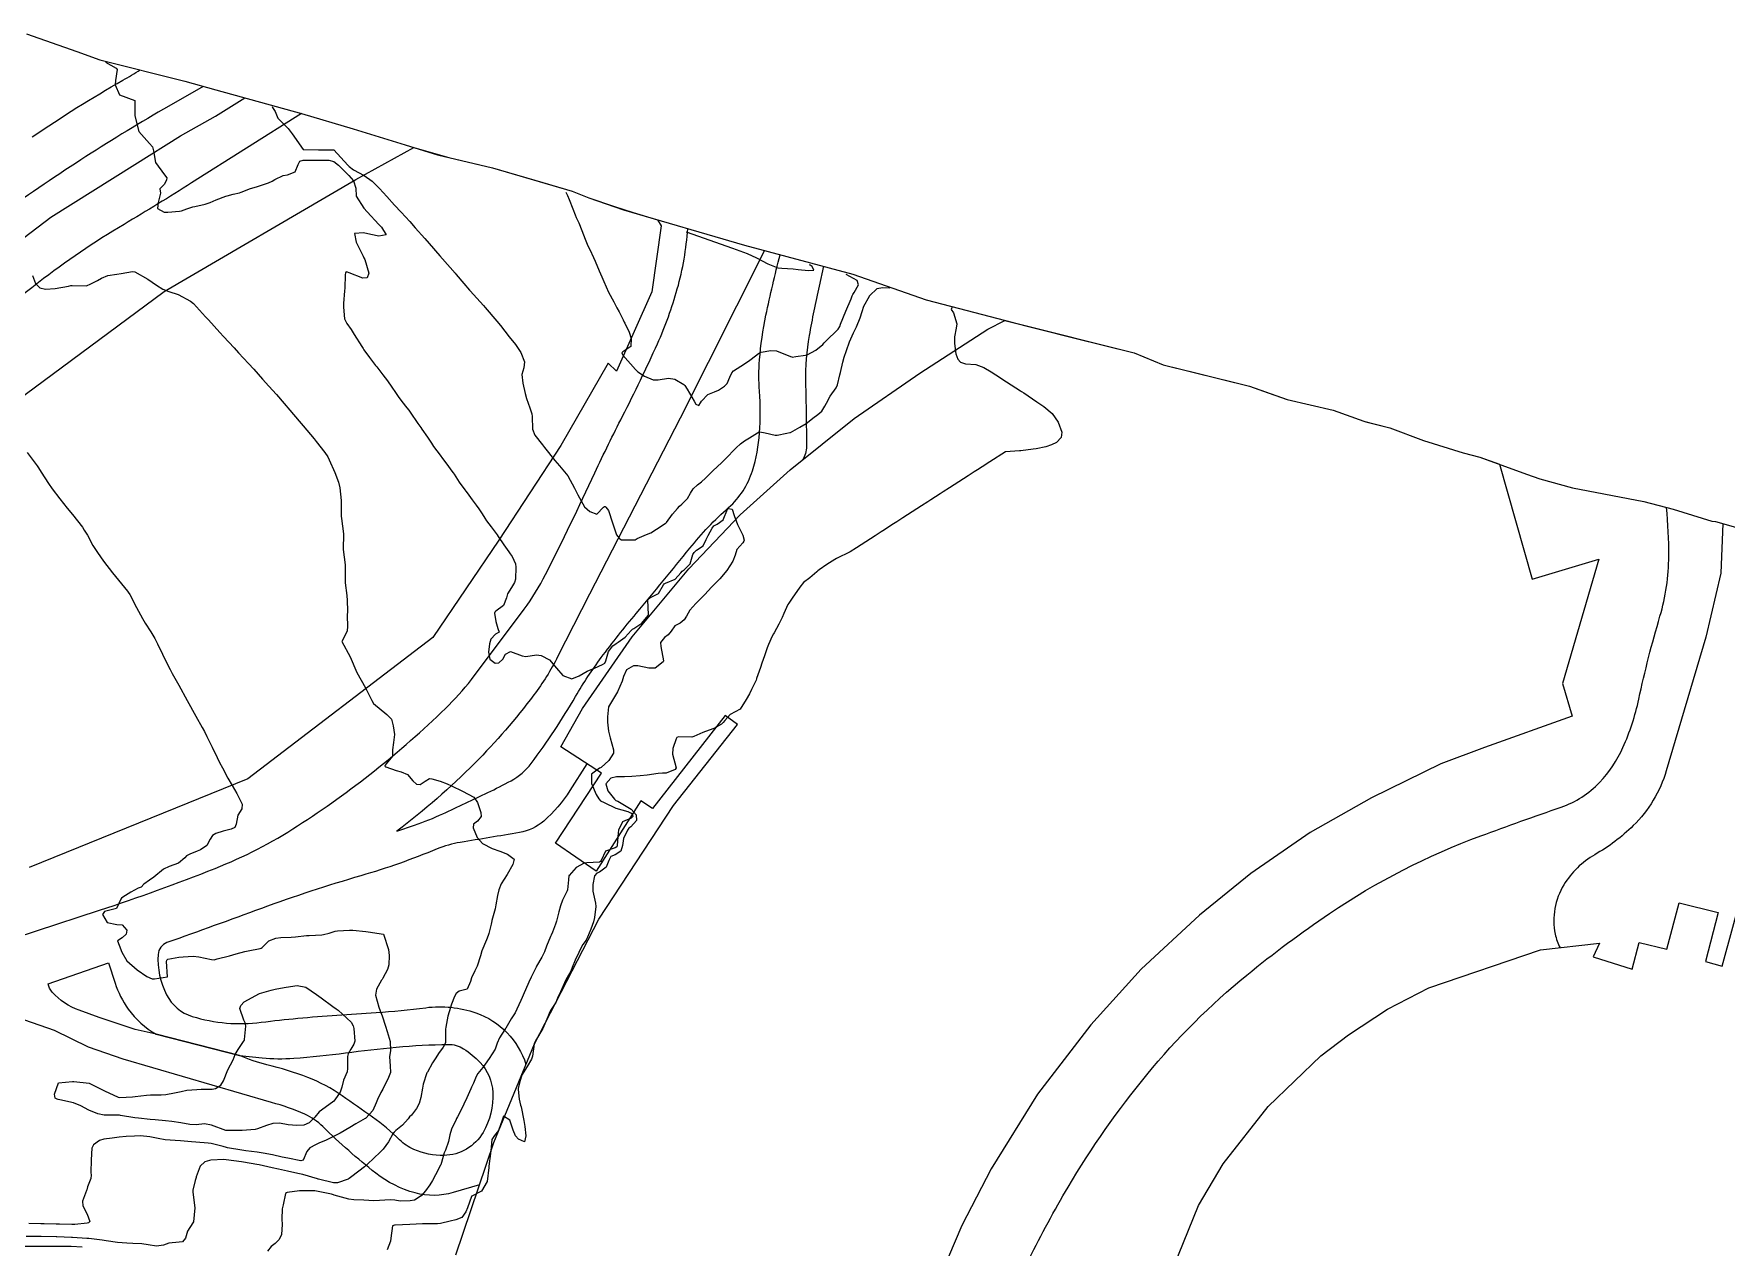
# Model space of a CAD drawing. Header units: metres. Extents: x 286371 to 293043, y 7462578 to 7466404.
# Drawn here: x 287584.4 to 287804.7, y 7465524.2 to 7465682.1 of the extents above; entities that cross this region are included whole.
import ezdxf

# ---------------------------------------------------------------- set-up
doc = ezdxf.new("R2010")
doc.units = ezdxf.units.M
doc.header["$MEASUREMENT"] = 0
for name, color, linetype in [('Area', 45, 'Continuous'), ('Curvas de Nivel 1m', 11, 'Continuous'), ('Curvas de Nivel 5m', 15, 'Continuous'), ('Edificações', 30, 'Continuous'), ('Vias primárias', 230, 'Continuous')]:
    doc.layers.add(name, color=color, linetype=linetype)

msp = doc.modelspace()

# ---------------------------------------------------------------- linework, layer by layer
at = {"layer": 'Area'}
msp.add_polyline3d([(287583.44, 7465682.15, 697.59), (287589.96, 7465679.86, 697.23), (287592.99, 7465678.76, 697.28), (287604.02, 7465675.98, 696.92), (287608.06, 7465674.84, 696.66), (287619.22, 7465671.78, 702.79), (287625.95, 7465669.77, 695.89), (287632.72, 7465667.7, 700.18), (287636.94, 7465666.4, 700.49), (287644.09, 7465664.69, 703.4), (287654.48, 7465661.67, 703.11), (287656.63, 7465660.79, 703.1), (287661.16, 7465659.22, 702.89), (287676.9, 7465654.63, 694.15), (287690.98, 7465650.86, 694.68), (287700.56, 7465647.51, 696.75), (287703.73, 7465646.67, 696.43), (287711.86, 7465644.56, 705.63), (287727.61, 7465640.62, 706.58), (287731.39, 7465639.07, 706.25), (287742.62, 7465636.26, 713.21), (287747.54, 7465634.53, 713.05), (287753.53, 7465633.15, 712.91), (287757.53, 7465631.72, 712.83), (287757.77, 7465631.65, 712.82), (287760.9, 7465630.87, 712.83), (287765.28, 7465629.22, 712.76), (287770.43, 7465627.61, 712.62), (287772.6, 7465627.04, 712.61), (287778.69, 7465624.82, 695.47), (287780.44, 7465624.22, 695.44), (287784.68, 7465623.05, 695.33), (287793.97, 7465621.25, 699.27), (287797.8, 7465620.25, 695.1), (287802.8, 7465618.71, 695.2), (287803.28, 7465618.67, 695.2), (287808.92, 7465617.04, 709.87)], dxfattribs=at)
at = {"layer": 'Curvas de Nivel 1m', "flags": 128}
for points, elevation in [([(287593.72, 7465678.48), (287595.11, 7465677.66), (287595.25, 7465677.49), (287595.01, 7465676.07), (287594.97, 7465675.49), (287595.55, 7465674.21), (287597.54, 7465673.45), (287597.51, 7465671.45), (287598.06, 7465669.45), (287599.46, 7465667.88), (287599.83, 7465667.42), (287599.95, 7465666.91), (287600.21, 7465665.41), (287601.4, 7465663.79), (287601.7, 7465663.39), (287601.66, 7465663.12), (287601.38, 7465662.58), (287600.8, 7465661.97), (287600.85, 7465661.4), (287600.57, 7465660.18), (287600.46, 7465659.41), (287601.33, 7465658.93), (287601.81, 7465658.91), (287603.33, 7465659.04), (287603.59, 7465659.1), (287604.28, 7465659.35), (287605.07, 7465659.61), (287605.34, 7465659.66), (287606.7, 7465659.96), (287607.35, 7465660.18), (287608.12, 7465660.52), (287609.36, 7465661), (287609.57, 7465661.06), (287610.32, 7465661.26), (287611.15, 7465661.46), (287611.37, 7465661.55), (287612.59, 7465662.01), (287613.38, 7465662.21), (287614.94, 7465662.74), (287615.39, 7465662.95), (287615.76, 7465663.17), (287616.85, 7465663.7), (287617.4, 7465663.79), (287618.38, 7465664.16), (287618.79, 7465665.12), (287618.99, 7465665.56), (287619.43, 7465665.68), (287620.84, 7465665.69), (287621.43, 7465665.69), (287622.79, 7465665.71), (287623.43, 7465665.54), (287624.06, 7465665.04), (287625.4, 7465663.7), (287625.99, 7465663.02), (287626.32, 7465662.07), (287626.36, 7465661.01), (287627.33, 7465659.45), (287627.76, 7465658.99), (287629.3, 7465657.33), (287629.62, 7465656.96), (287630.23, 7465656), (287629.28, 7465655.8), (287628.24, 7465656.02), (287627.28, 7465656.22), (287626.14, 7465656.16), (287626.35, 7465655.01), (287627.24, 7465653.22), (287627.35, 7465652.99), (287627.46, 7465652.77), (287627.97, 7465650.98), (287627.78, 7465650.4), (287627.19, 7465650.34), (287625.45, 7465651.02), (287625.21, 7465651.13), (287625.06, 7465651.17), (287624.95, 7465651.03), (287624.93, 7465650.76), (287624.87, 7465649.03), (287624.83, 7465648.7), (287624.68, 7465647.03), (287624.68, 7465646.58), (287624.81, 7465645.04), (287625.11, 7465644.43), (287625.71, 7465643.64), (287626.06, 7465643.02), (287627.06, 7465641.43), (287627.24, 7465641.18), (287627.36, 7465641), (287628.08, 7465640.02), (287628.88, 7465638.98), (287629.02, 7465638.79), (287629.81, 7465637.76), (287630.41, 7465636.95), (287630.98, 7465636.15), (287631.47, 7465635.43), (287631.82, 7465634.93), (287632.3, 7465634.26), (287632.94, 7465633.45), (287633.18, 7465633.15), (287633.36, 7465632.91), (287634.39, 7465631.4), (287634.75, 7465630.89), (287634.89, 7465630.68), (287635.63, 7465629.62), (287636.14, 7465628.86), (287636.43, 7465628.43), (287636.85, 7465627.85), (287637.28, 7465627.28), (287637.6, 7465626.84), (287638.13, 7465626.13), (287638.81, 7465625.22), (287638.98, 7465624.99), (287639.09, 7465624.82), (287639.76, 7465623.78), (287640.47, 7465622.79), (287640.6, 7465622.61), (287640.77, 7465622.39), (287641.45, 7465621.48), (287641.97, 7465620.77), (287642.29, 7465620.32), (287642.73, 7465619.65), (287643.08, 7465619.11), (287643.33, 7465618.75), (287643.92, 7465617.96), (287644.69, 7465616.92), (287644.83, 7465616.72), (287645.58, 7465615.62), (287646.2, 7465614.7), (287646.39, 7465614.44), (287646.64, 7465614.08), (287647.09, 7465613.15), (287647.13, 7465612.69), (287647.07, 7465611.16), (287646.95, 7465610.7), (287646.58, 7465610.07), (287646.05, 7465609.24), (287645.91, 7465608.71), (287645.54, 7465607.73), (287644.54, 7465606.97), (287644.4, 7465606.87), (287644.37, 7465606.74), (287644.52, 7465605.62), (287644.79, 7465604.73), (287644.96, 7465604.26), (287644.49, 7465603.98), (287643.89, 7465603.34), (287643.68, 7465602.75), (287643.55, 7465601.65), (287643.76, 7465600.74), (287644.43, 7465600.2), (287644.92, 7465600.24), (287645.42, 7465600.72), (287645.77, 7465601.39), (287646.45, 7465601.74), (287647.95, 7465601.18), (287648.44, 7465601.06), (287649.82, 7465601.28), (287650.44, 7465601.23), (287651.52, 7465600.63), (287652.42, 7465599.57), (287653.24, 7465598.6), (287654.4, 7465598.17), (287655.37, 7465598.57), (287656.41, 7465599.19), (287657.38, 7465599.57), (287658.43, 7465600.02), (287658.73, 7465600.21), (287658.86, 7465600.51), (287659.2, 7465601.75), (287659.76, 7465602.49), (287660.19, 7465602.77), (287660.47, 7465602.94), (287661.35, 7465603.61), (287662.16, 7465604.46), (287662.33, 7465604.62), (287662.5, 7465604.72), (287663.52, 7465605.43), (287664.37, 7465606.43), (287664.39, 7465606.56), (287664.29, 7465608.43), (287664.38, 7465608.6), (287664.56, 7465608.71), (287665.68, 7465609.3), (287666.36, 7465610.4), (287666.45, 7465610.53), (287666.59, 7465610.61), (287667.85, 7465611.13), (287668.61, 7465611.99), (287668.77, 7465612.2), (287669.04, 7465612.36), (287669.82, 7465613.15), (287670.18, 7465614.34), (287670.35, 7465614.64), (287670.65, 7465614.93), (287671.5, 7465615.48), (287671.9, 7465616.32), (287672.17, 7465616.83), (287672.7, 7465617.79), (287672.89, 7465618.11), (287673.35, 7465618.29), (287674.11, 7465618.88), (287674.69, 7465620.28), (287674.7, 7465620.31), (287674.73, 7465620.33), (287674.81, 7465620.35), (287675.31, 7465620.27), (287675.54, 7465619.44), (287675.99, 7465618.26), (287676.68, 7465616.87), (287676.85, 7465616.24), (287676.82, 7465616.1), (287676.67, 7465615.9), (287675.89, 7465615.02), (287675.67, 7465614.26), (287675.39, 7465613.51), (287674.61, 7465612.27), (287673.69, 7465611.19), (287672.79, 7465610.3), (287672.68, 7465610.2), (287672.58, 7465610.1), (287671.71, 7465609.17), (287670.91, 7465608.33), (287670.74, 7465608.15), (287670.55, 7465607.97), (287669.77, 7465607.11), (287669.36, 7465606.35), (287669.03, 7465605.84), (287668.51, 7465605.42), (287667.82, 7465605.06), (287667.33, 7465604.38), (287666.95, 7465603.92), (287666.48, 7465603.56), (287665.95, 7465602.92), (287665.99, 7465602.4), (287666.33, 7465600.5), (287666.3, 7465600.4), (287665.28, 7465599.55), (287664.42, 7465599.55), (287663.01, 7465599.87), (287662.43, 7465599.87), (287661.52, 7465599.36), (287661.16, 7465598.47), (287660.99, 7465597.88), (287660.37, 7465596.48), (287659.2, 7465594.51), (287659.04, 7465593.23), (287659.04, 7465592.51), (287659.17, 7465591.38), (287659.41, 7465590.51), (287659.84, 7465588.92), (287659.82, 7465588.5), (287659.23, 7465587.52), (287658.23, 7465586.64), (287658.16, 7465586.59), (287658, 7465586.53), (287656.98, 7465585.78), (287656.97, 7465584.54), (287657.6, 7465583.11), (287657.92, 7465582.53), (287658.16, 7465582.29), (287658.62, 7465582.06), (287660.15, 7465581.35), (287661.69, 7465580.92), (287662.14, 7465580.69), (287662.33, 7465580.46), (287662.35, 7465580.24), (287662.13, 7465580.05), (287661.03, 7465579.57), (287660.5, 7465578.49), (287660.44, 7465578.14), (287660.32, 7465576.49), (287660.26, 7465576.29), (287660.06, 7465576.18), (287658.82, 7465575.75), (287658.22, 7465574.52), (287658.17, 7465574.38), (287658.03, 7465574.31), (287656.35, 7465574.23), (287656.03, 7465574.16), (287655, 7465573.59), (287654.05, 7465572.58), (287654.04, 7465572.55), (287654, 7465572.02), (287653.86, 7465570.7), (287653.83, 7465570.59), (287653.21, 7465569.34), (287652.94, 7465568.6), (287652.72, 7465567.82), (287652.41, 7465566.61), (287652.29, 7465566.22), (287651.89, 7465565.21), (287651.71, 7465564.79), (287651.63, 7465564.62), (287651.12, 7465563.37), (287650.84, 7465562.63), (287650.52, 7465561.95), (287649.83, 7465560.76), (287649.78, 7465560.69), (287649.76, 7465560.65), (287649.14, 7465559.32), (287648.84, 7465558.66), (287648.07, 7465556.98), (287647.93, 7465556.68), (287647.76, 7465556.28), (287647.27, 7465555.16), (287647.02, 7465554.7), (287646.53, 7465553.9), (287645.82, 7465552.71), (287645.78, 7465552.64), (287645.7, 7465552.51), (287644.99, 7465551.42), (287644.69, 7465550.73), (287644.42, 7465549.97), (287643.64, 7465548.74), (287642.82, 7465547.56), (287642.2, 7465546.77), (287641.97, 7465546.41), (287641.6, 7465545.52), (287641.37, 7465545), (287641.27, 7465544.78), (287640.73, 7465543.63), (287640.37, 7465542.79), (287640.11, 7465542.23), (287639.53, 7465541.14), (287639.41, 7465540.92), (287639.35, 7465540.81), (287638.76, 7465539.56), (287638.54, 7465538.82), (287638.37, 7465537.94), (287637.95, 7465536.83), (287637.81, 7465536.48), (287637.44, 7465535.22), (287637.35, 7465534.92), (287637.31, 7465534.84), (287636.66, 7465533.6), (287636.27, 7465532.85), (287635.95, 7465532.3), (287635.38, 7465531.52), (287634.82, 7465530.87), (287633.93, 7465530.32), (287633.36, 7465530.23), (287632.08, 7465530.19), (287631.36, 7465530.29), (287630.77, 7465530.34), (287629.36, 7465530.25), (287628.62, 7465530.22), (287627.36, 7465530.28), (287626.03, 7465530.35), (287625.37, 7465530.44), (287623.46, 7465530.97), (287623.37, 7465530.99), (287623.11, 7465531.06), (287621.38, 7465531.44), (287620.97, 7465531.5), (287619.38, 7465531.53), (287618.98, 7465531.52), (287617.38, 7465531.29), (287617.26, 7465531.26), (287617.16, 7465531.15), (287616.83, 7465529.68), (287616.73, 7465529.15), (287616.66, 7465527.82), (287616.7, 7465527.15), (287616.61, 7465525.84), (287616.3, 7465525.16), (287615.78, 7465524.66), (287615.27, 7465524.26), (287614.78, 7465523.67)], 697), ([(287615.42, 7465672.7), (287615.43, 7465672.54), (287615.81, 7465672.03), (287616.14, 7465671.16), (287617.49, 7465669.81), (287618.02, 7465669.14), (287619.45, 7465667.11), (287621.45, 7465667.03), (287621.5, 7465667.03), (287623.45, 7465667.05), (287625.26, 7465665.03), (287625.42, 7465664.87), (287626.01, 7465664.42), (287627.4, 7465663.71), (287628.41, 7465662.98), (287629.37, 7465662), (287630.32, 7465660.95), (287631.34, 7465659.85), (287632.19, 7465658.92), (287633.31, 7465657.71), (287634.04, 7465656.89), (287635.27, 7465655.5), (287635.83, 7465654.87), (287637.24, 7465653.23), (287637.58, 7465652.84), (287639.21, 7465650.98), (287639.35, 7465650.81), (287640.34, 7465649.64), (287641.09, 7465648.79), (287641.17, 7465648.7), (287642.93, 7465646.76), (287643.14, 7465646.52), (287644.65, 7465644.73), (287645.11, 7465644.17), (287646.28, 7465642.71), (287647.07, 7465641.7), (287647.77, 7465640.68), (287648.27, 7465639.43), (287648.15, 7465638.68), (287647.9, 7465637.78), (287648.05, 7465636.68), (287648.33, 7465635.3), (287648.51, 7465634.67), (287648.94, 7465633.47), (287649.2, 7465632.66), (287649.25, 7465632.33), (287649.28, 7465630.66), (287649.62, 7465629.91), (287650.58, 7465628.64), (287650.86, 7465628.27), (287652.19, 7465626.61), (287652.82, 7465625.91), (287653.9, 7465624.59), (287654.78, 7465623.01), (287654.99, 7465622.57), (287655.21, 7465622.12), (287656.08, 7465620.55), (287656.74, 7465619.97), (287657.66, 7465619.6), (287658.52, 7465620.52), (287658.66, 7465620.6), (287658.75, 7465620.59), (287658.84, 7465620.51), (287659.17, 7465620.07), (287659.71, 7465618.5), (287660.25, 7465616.93), (287660.58, 7465616.49), (287660.68, 7465616.38), (287660.89, 7465616.27), (287662.68, 7465616.27), (287662.79, 7465616.35), (287662.92, 7465616.45), (287664.14, 7465616.98), (287664.7, 7465617.2), (287665.46, 7465617.66), (287666.57, 7465618.4), (287666.66, 7465618.45), (287666.72, 7465618.52), (287667.51, 7465619.6), (287668.16, 7465620.37), (287668.45, 7465620.67), (287668.75, 7465620.91), (287669.48, 7465621.64), (287669.88, 7465622.35), (287670.21, 7465622.92), (287670.79, 7465623.45), (287671.29, 7465623.83), (287671.83, 7465624.32), (287672.32, 7465624.81), (287672.82, 7465625.3), (287673.88, 7465626.28), (287674.85, 7465627.25), (287675.34, 7465627.77), (287675.82, 7465628.25), (287676.36, 7465628.76), (287676.88, 7465629.16), (287677.54, 7465629.57), (287678.6, 7465630.21), (287678.79, 7465630.32), (287678.9, 7465630.33), (287679.59, 7465630.19), (287680.89, 7465629.9), (287681.16, 7465629.9), (287682.42, 7465630.15), (287682.81, 7465630.23), (287682.9, 7465630.26), (287684.09, 7465630.94), (287684.91, 7465631.42), (287685.32, 7465631.7), (287685.81, 7465632.1), (287686.45, 7465632.57), (287686.94, 7465633.02), (287687.36, 7465633.67), (287687.57, 7465634.08), (287688.06, 7465634.97), (287688.81, 7465636.06), (287688.88, 7465636.16), (287688.99, 7465636.45), (287689.31, 7465637.75), (287689.38, 7465638.05), (287689.69, 7465639.38), (287689.89, 7465640.04), (287690.19, 7465640.91), (287690.58, 7465642.03), (287691.09, 7465643.23), (287691.36, 7465643.76), (287691.49, 7465644.02), (287691.96, 7465645.17), (287692.21, 7465646.01), (287692.45, 7465646.69), (287693.15, 7465647.99), (287693.16, 7465648.03), (287694.17, 7465648.99), (287694.86, 7465649.12), (287695.8, 7465649.07)], 696), ([(287669.29, 7465656.35), (287675.33, 7465654.26), (287677.24, 7465653.56), (287678.47, 7465652.98), (287679.92, 7465652.19), (287681.22, 7465651.67), (287681.76, 7465651.63), (287683.22, 7465651.57), (287683.88, 7465651.47), (287685.21, 7465651.33), (287685.93, 7465651.39), (287685.71, 7465651.86), (287685.45, 7465652.03), (287685.36, 7465652.07)], 694), ([(287584.19, 7465650.67), (287584.59, 7465649.65), (287585.18, 7465649.07), (287585.91, 7465648.9), (287587.17, 7465648.98), (287588.88, 7465649.28), (287589.18, 7465649.37), (287589.37, 7465649.38), (287591.18, 7465649.35), (287591.34, 7465649.38), (287591.71, 7465649.54), (287592.67, 7465650.05), (287593.2, 7465650.34), (287594.02, 7465650.69), (287595.2, 7465650.86), (287595.75, 7465650.93), (287597.21, 7465651.2), (287597.51, 7465651.15), (287599.2, 7465650.22), (287600.35, 7465649.41), (287601.18, 7465648.89), (287601.96, 7465648.59), (287603.17, 7465648.2), (287604.79, 7465647.34), (287605.15, 7465647.05), (287606.73, 7465645.31), (287607.11, 7465644.91), (287608.6, 7465643.28), (287609.08, 7465642.76), (287610.46, 7465641.25), (287611.04, 7465640.62), (287612.32, 7465639.22), (287613.01, 7465638.47), (287614.16, 7465637.2), (287614.98, 7465636.27), (287615.95, 7465635.17), (287616.95, 7465634.04), (287617.72, 7465633.14), (287618.91, 7465631.74), (287619.44, 7465631.12), (287620.88, 7465629.43), (287621.15, 7465629.09), (287622.28, 7465627.65), (287622.65, 7465627.07), (287622.84, 7465626.68), (287623.58, 7465625.05), (287624.04, 7465623.79), (287624.2, 7465623.04), (287624.4, 7465621.39), (287624.41, 7465621.04), (287624.4, 7465619.35), (287624.43, 7465619.04), (287624.68, 7465617.03), (287624.65, 7465615.03), (287624.89, 7465613.03), (287624.91, 7465612.74), (287624.9, 7465611.03), (287624.92, 7465610.69), (287625.14, 7465609.03), (287625.19, 7465608.39), (287625.2, 7465607.02), (287625.19, 7465606.36), (287625.21, 7465605.02), (287625.15, 7465604.37), (287624.47, 7465603.03), (287625.54, 7465601.02), (287626.41, 7465599), (287627.57, 7465596.99), (287628.36, 7465595.34), (287628.61, 7465594.97), (287630.33, 7465593.51), (287630.94, 7465592.94), (287631.18, 7465592.05), (287631.35, 7465590.93), (287631.22, 7465589.88), (287631.08, 7465588.93), (287631.05, 7465588.12), (287630.23, 7465587.12), (287630.1, 7465586.95), (287630.09, 7465586.81), (287630.22, 7465586.72), (287631.54, 7465586.25), (287632.21, 7465586.08), (287633.03, 7465585.72), (287633.71, 7465584.89), (287634.19, 7465584.44), (287634.66, 7465584.4), (287635.34, 7465584.87), (287635.87, 7465585.19), (287636.2, 7465585.16), (287637.28, 7465584.84), (287638.19, 7465584.5), (287638.76, 7465584.24), (287640.18, 7465583.53), (287641.64, 7465582.77), (287642.15, 7465582.08), (287642.57, 7465580.76), (287642.62, 7465580.26), (287642.12, 7465579.65), (287641.63, 7465579.25), (287641.57, 7465578.77), (287642.09, 7465577.52), (287642.8, 7465576.75), (287644.06, 7465576.07), (287645.05, 7465575.73), (287646.05, 7465575.34), (287646.9, 7465574.69), (287646.75, 7465573.98), (287646.01, 7465572.7), (287645.22, 7465571.5), (287644.92, 7465570.72), (287644.75, 7465569.95), (287644.52, 7465568.73), (287644.43, 7465568.25), (287644.02, 7465566.73), (287644, 7465566.65), (287643.91, 7465566.23), (287643.63, 7465565), (287643.54, 7465564.74), (287643.31, 7465564.18), (287642.72, 7465562.76), (287642.51, 7465562.1), (287642.11, 7465560.77), (287642.02, 7465560.57), (287641.81, 7465560.16), (287641.34, 7465559.24), (287641.21, 7465558.78), (287640.78, 7465557.78), (287639.77, 7465557.5), (287639.36, 7465557.22), (287639.16, 7465556.81), (287638.77, 7465555.8), (287638.43, 7465554.82), (287638.28, 7465554.27), (287638.01, 7465552.83), (287637.98, 7465552.55), (287637.95, 7465550.83), (287637.9, 7465550.61), (287637.66, 7465550.23), (287637.08, 7465549.41), (287636.72, 7465548.85), (287636.3, 7465548.19), (287635.62, 7465546.98), (287635.58, 7465546.9), (287635.56, 7465546.87), (287635.05, 7465545.41), (287634.96, 7465544.87), (287634.77, 7465543.67), (287634.54, 7465542.88), (287634.21, 7465542.22), (287633.53, 7465541.38), (287633.3, 7465541.13), (287633.11, 7465540.9), (287632.36, 7465540.06), (287631.5, 7465539.36), (287631.27, 7465539.15), (287631.12, 7465538.93), (287630.53, 7465537.89), (287629.84, 7465536.95), (287629.46, 7465536.53), (287627.82, 7465534.98), (287627.43, 7465534.63), (287625.78, 7465533.38), (287625.41, 7465533.12), (287625.36, 7465533.07), (287625.3, 7465533.03), (287623.9, 7465532.54), (287623.4, 7465532.57), (287621.44, 7465533.04), (287621.4, 7465533.05), (287621.31, 7465533.09), (287619.41, 7465533.64), (287618.75, 7465533.79), (287617.42, 7465534.07), (287616.24, 7465534.35), (287615.42, 7465534.53), (287613.73, 7465534.9), (287613.43, 7465534.95), (287611.68, 7465535.23), (287611.43, 7465535.27), (287611.4, 7465535.27), (287609.44, 7465535.55), (287609.13, 7465535.58), (287607.44, 7465535.5), (287607.25, 7465535.48), (287606.63, 7465535.31), (287606.03, 7465534.71), (287605.52, 7465533.32), (287605.5, 7465533.23), (287605.4, 7465532.84), (287605.09, 7465531.62), (287605.08, 7465531.33), (287605.34, 7465529.32), (287605.16, 7465527.48), (287605.09, 7465527.33), (287604.38, 7465526.25), (287604.11, 7465525.34), (287603.74, 7465524.89), (287603.28, 7465524.85), (287601.97, 7465524.68), (287601.27, 7465524.45), (287600.36, 7465524.31), (287599.27, 7465524.48), (287598.45, 7465524.61), (287597.27, 7465524.65), (287596.5, 7465524.68), (287595.27, 7465524.78), (287593.78, 7465525), (287593.28, 7465525.08), (287591.53, 7465525.29), (287591.28, 7465525.32), (287589.4, 7465525.46), (287589.28, 7465525.46), (287587.37, 7465525.52), (287587.28, 7465525.52), (287585.33, 7465525.58), (287585.28, 7465525.58), (287583.37, 7465525.57)], 698), ([(287703.94, 7465646.62), (287703.8, 7465646.27), (287704.09, 7465645.82), (287704.52, 7465644.41), (287704.43, 7465643.81), (287704.22, 7465642.68), (287704.21, 7465641.82), (287704.39, 7465640.48), (287704.65, 7465639.81), (287705.03, 7465639.4), (287705.65, 7465639.17), (287707.02, 7465639.08), (287708.07, 7465638.71), (287709.01, 7465638.14), (287709.63, 7465637.74), (287710.99, 7465636.84), (287712.83, 7465635.69), (287712.97, 7465635.59), (287713.24, 7465635.41), (287714.95, 7465634.24), (287715.84, 7465633.64), (287716.93, 7465632.72), (287717.73, 7465631.61), (287718.21, 7465630.29), (287718.13, 7465629.61), (287717.53, 7465628.96), (287716.87, 7465628.64), (287716.11, 7465628.39), (287714.86, 7465628.12), (287714.46, 7465628.06), (287712.86, 7465627.87), (287712.69, 7465627.86), (287710.85, 7465627.71), (287708.83, 7465626.42), (287707.83, 7465625.77), (287707.22, 7465625.38), (287706.81, 7465625.12), (287706.01, 7465624.6), (287704.79, 7465623.81), (287703.58, 7465623.03), (287702.77, 7465622.51), (287702.37, 7465622.25), (287701.76, 7465621.86), (287701.16, 7465621.47), (287700.75, 7465621.21), (287699.95, 7465620.69), (287698.73, 7465619.9), (287697.52, 7465619.12), (287696.71, 7465618.6), (287696.31, 7465618.34), (287695.7, 7465617.95), (287695.1, 7465617.56), (287694.69, 7465617.3), (287693.89, 7465616.78), (287692.67, 7465615.99), (287691.46, 7465615.21), (287690.65, 7465614.72), (287690.21, 7465614.48), (287689.31, 7465614.04), (287688.86, 7465613.83), (287688.64, 7465613.7), (287687.63, 7465613.07), (287686.62, 7465612.38), (287686.46, 7465612.24), (287686.3, 7465612.09), (287685.38, 7465611.33), (287684.59, 7465610.7), (287684.1, 7465610.12), (287683.11, 7465608.69), (287682.75, 7465608.15), (287682.67, 7465608.03), (287682.55, 7465607.83), (287682.03, 7465606.66), (287681.8, 7465606.17), (287681.37, 7465605.31), (287680.74, 7465604.18), (287680.65, 7465604.03), (287680.49, 7465603.72), (287680.03, 7465602.63), (287679.86, 7465602.19), (287679.48, 7465601.16), (287679.15, 7465600.2), (287678.97, 7465599.67), (287678.47, 7465598.21), (287678.46, 7465598.16), (287678.4, 7465598.02), (287677.82, 7465596.78), (287677.53, 7465596.23), (287677.11, 7465595.49), (287676.34, 7465594.24), (287675.04, 7465593.55), (287674.32, 7465592.77), (287674.12, 7465592.47), (287673.91, 7465592.28), (287672.89, 7465591.71), (287672.3, 7465591.47), (287671.45, 7465591.17), (287670.29, 7465590.65), (287670.03, 7465590.6), (287668.29, 7465590.63), (287668.1, 7465590.55), (287667.98, 7465590.37), (287667.55, 7465589.09), (287667.54, 7465588.38), (287668, 7465586.59), (287667.85, 7465586.37), (287666.69, 7465585.91), (287666.22, 7465585.87), (287665.65, 7465585.84), (287664.21, 7465585.64), (287663.32, 7465585.55), (287662.21, 7465585.45), (287661.27, 7465585.42), (287660.21, 7465585.4), (287659.48, 7465585.23), (287658.83, 7465584.51), (287659.09, 7465583.6), (287659.95, 7465582.5), (287660.16, 7465582.35), (287660.42, 7465582.23), (287662.15, 7465581.2), (287662.77, 7465580.45), (287662.83, 7465579.75), (287662.1, 7465578.91), (287661.85, 7465578.72), (287661.66, 7465578.47), (287661.16, 7465577.4), (287661.02, 7465576.48), (287660.81, 7465575.72), (287660.05, 7465575.28), (287659.5, 7465575.05), (287659.23, 7465574.51), (287658.89, 7465573.65), (287658.01, 7465573.02), (287657.67, 7465572.87), (287657.35, 7465572.53), (287657.13, 7465571.4), (287657.16, 7465570.54), (287657.5, 7465568.98), (287657.55, 7465568.53), (287657.35, 7465567.11), (287657.22, 7465566.53), (287656.87, 7465565.57), (287656.46, 7465564.55), (287656.27, 7465564.16), (287655.87, 7465563.59), (287655.49, 7465562.93), (287655.33, 7465562.56), (287654.87, 7465561.54), (287654.46, 7465560.57), (287654.29, 7465560.11), (287653.8, 7465559.3), (287653.55, 7465558.83), (287653.45, 7465558.59), (287652.93, 7465557.44), (287652.57, 7465556.6), (287652.32, 7465556.04), (287651.74, 7465555.14), (287651.55, 7465554.8), (287651.47, 7465554.62), (287651.28, 7465554.18), (287650.66, 7465552.64), (287649.68, 7465551.04), (287649.54, 7465550.79), (287649.51, 7465550.66), (287649.28, 7465549.03), (287649.15, 7465548.66), (287648.61, 7465547.69), (287647.97, 7465546.68), (287647.85, 7465546.44), (287647.6, 7465545.56), (287647.45, 7465544.83), (287647.43, 7465544.69), (287647.57, 7465543.43), (287647.74, 7465542.68), (287647.8, 7465542.43), (287648.15, 7465540.68), (287648.29, 7465539.9), (287648.43, 7465538.67), (287648.26, 7465537.9), (287647.49, 7465538.23), (287647.1, 7465538.69), (287646.8, 7465539.4), (287646.35, 7465540.7), (287645.53, 7465541.22), (287645.39, 7465540.85), (287645.36, 7465540.72), (287644.87, 7465539.36), (287644.36, 7465538.73), (287644.02, 7465538.2), (287643.87, 7465536.74), (287643.83, 7465536.37), (287643.63, 7465534.74), (287643.61, 7465534.56), (287643.4, 7465532.74), (287642.66, 7465531.48), (287641.38, 7465530.84), (287641.34, 7465530.81), (287641.34, 7465530.78), (287640.83, 7465529.3), (287640.63, 7465528.79), (287640.09, 7465528.03), (287639.32, 7465527.75), (287638.58, 7465527.56), (287637.31, 7465527.25), (287636.94, 7465527.21), (287635.32, 7465527.22), (287634.96, 7465527.22), (287633.32, 7465527.15), (287631.44, 7465527.06), (287631.32, 7465527.05), (287631.07, 7465526.94), (287630.86, 7465525.37), (287630.8, 7465524.94), (287630.37, 7465523.84)], 696), ([(287583.52, 7465627.66), (287584.82, 7465625.92), (287585.01, 7465625.64), (287585.35, 7465625.09), (287586.27, 7465623.62), (287586.77, 7465622.91), (287587.76, 7465621.6), (287588.74, 7465620.4), (287589.41, 7465619.57), (287590.7, 7465617.9), (287590.95, 7465617.55), (287591.37, 7465616.86), (287592.08, 7465615.53), (287592.65, 7465614.63), (287593.44, 7465613.51), (287594.61, 7465611.97), (287595, 7465611.49), (287596.58, 7465609.58), (287596.67, 7465609.46), (287596.88, 7465609.15), (287597.73, 7465607.45), (287598.51, 7465606.02), (287598.87, 7465605.43), (287599.63, 7465604.28), (287600.14, 7465603.41), (287600.46, 7465602.74), (287601.11, 7465601.39), (287601.79, 7465600.02), (287602.13, 7465599.38), (287602.41, 7465598.87), (287603.24, 7465597.36), (287604.35, 7465595.34), (287605.47, 7465593.33), (287606.3, 7465591.82), (287606.58, 7465591.31), (287606.92, 7465590.67), (287607.6, 7465589.29), (287608.24, 7465587.95), (287608.57, 7465587.28), (287608.93, 7465586.57), (287609.63, 7465585.26), (287610.19, 7465584.3), (287610.79, 7465583.25), (287611.52, 7465581.87), (287611.44, 7465581.24), (287610.95, 7465580.41), (287610.73, 7465579.25), (287610.54, 7465578.8), (287610.09, 7465578.61), (287609.02, 7465578.35), (287608.09, 7465578.03), (287607.62, 7465577.76), (287607.35, 7465577.3), (287606.91, 7465576.46), (287606.06, 7465575.89), (287605.65, 7465575.72), (287604.68, 7465575.33), (287604.27, 7465575.12), (287604.04, 7465574.89), (287603.21, 7465574.18), (287602.02, 7465573.73), (287601.28, 7465573.39), (287600, 7465572.36), (287599.45, 7465571.97), (287598.72, 7465571.43), (287598.37, 7465571.05), (287597.98, 7465570.92), (287597.03, 7465570.41), (287595.96, 7465569.74), (287595.8, 7465569.63), (287595.7, 7465569.48), (287595.16, 7465568.27), (287593.93, 7465567.96), (287593.58, 7465567.86), (287593.34, 7465567.51), (287593.91, 7465566.44), (287595.19, 7465566.2), (287595.9, 7465566.16), (287596.48, 7465565.47), (287596.42, 7465564.93), (287595.88, 7465564.45), (287595.28, 7465564.07), (287595.49, 7465563.48), (287595.85, 7465562.59), (287596.5, 7465561.46), (287597.82, 7465560.3), (287599.08, 7465559.43), (287599.8, 7465559.11), (287600.1, 7465559.11), (287601.8, 7465559.38), (287601.67, 7465561.39), (287601.7, 7465561.53), (287601.84, 7465561.67), (287603.25, 7465561.95), (287603.84, 7465561.99), (287605.11, 7465562.07), (287605.84, 7465561.97), (287607.52, 7465561.62), (287607.84, 7465561.61), (287608.26, 7465561.71), (287609.85, 7465562.13), (287610.71, 7465562.38), (287611.86, 7465562.67), (287612.3, 7465562.78), (287613.86, 7465563.07), (287613.96, 7465563.1), (287614.09, 7465563.19), (287614.99, 7465564.07), (287615.88, 7465564.4), (287616.55, 7465564.49), (287617.89, 7465564.54), (287618.44, 7465564.57), (287619.89, 7465564.74), (287620.22, 7465564.77), (287621.89, 7465564.84), (287622.1, 7465564.87), (287622.84, 7465565.06), (287623.62, 7465565.32), (287623.9, 7465565.38), (287625.47, 7465565.45), (287625.9, 7465565.43), (287627.62, 7465565.27), (287627.9, 7465565.24), (287629.89, 7465564.95), (287630.54, 7465562.94), (287630.64, 7465562.16), (287630.59, 7465560.94), (287630.44, 7465560.33), (287629.81, 7465559.2), (287629.71, 7465559.05), (287629.65, 7465558.96), (287628.97, 7465557.78), (287628.85, 7465556.97), (287629.29, 7465555.42), (287629.48, 7465554.96), (287629.72, 7465554.31), (287630.15, 7465552.95), (287630.39, 7465552.25), (287630.76, 7465550.94), (287630.79, 7465549.8), (287630.7, 7465548.94), (287630.78, 7465547.78), (287630.79, 7465546.94), (287630.48, 7465546.06), (287629.92, 7465544.95), (287629.8, 7465544.73), (287629.57, 7465544.32), (287629.11, 7465543.42), (287628.95, 7465542.96), (287628.52, 7465541.99), (287627.6, 7465540.98), (287627.55, 7465540.95), (287627.52, 7465540.94), (287626.28, 7465540.23), (287625.51, 7465539.77), (287624.24, 7465539.04), (287623.49, 7465538.63), (287622.43, 7465538.12), (287621.47, 7465537.71), (287621.04, 7465537.52), (287620.33, 7465537.1), (287619.93, 7465536.64), (287619.44, 7465535.5), (287619.16, 7465535.4), (287617.44, 7465535.75), (287616.7, 7465535.9), (287615.45, 7465536.19), (287614.23, 7465536.42), (287613.45, 7465536.53), (287611.96, 7465536.73), (287611.46, 7465536.8), (287609.59, 7465537.13), (287609.46, 7465537.16), (287609.01, 7465537.27), (287607.47, 7465537.66), (287607.06, 7465537.71), (287605.47, 7465537.83), (287604.92, 7465537.88), (287603.47, 7465538.01), (287602.78, 7465538.06), (287601.48, 7465538.16), (287600.57, 7465538.31), (287599.49, 7465538.55), (287598.26, 7465538.66), (287597.49, 7465538.63), (287596.38, 7465538.57), (287595.49, 7465538.49), (287594.58, 7465538.39), (287593.49, 7465538.24), (287592.93, 7465538.06), (287592.16, 7465537.52), (287591.95, 7465537.05), (287591.84, 7465535.53), (287591.8, 7465533.92), (287591.83, 7465533.54), (287591.81, 7465533.13), (287591.38, 7465532.02), (287591.26, 7465531.66), (287591.22, 7465531.55), (287590.72, 7465530.19), (287590.75, 7465529.55), (287591.33, 7465528.48), (287591.66, 7465527.54), (287591.5, 7465527.35), (287591.31, 7465527.31), (287589.72, 7465527.15), (287589.31, 7465527.14), (287587.73, 7465527.17), (287587.31, 7465527.18), (287585.72, 7465527.22), (287585.31, 7465527.23), (287583.71, 7465527.27)], 699), ([(287590.66, 7465524.16), (287589.26, 7465524.25), (287588.58, 7465524.27), (287587.26, 7465524.27), (287586.61, 7465524.27), (287585.26, 7465524.28), (287584.62, 7465524.28), (287583.26, 7465524.27)], 697)]:
    msp.add_lwpolyline(points, dxfattribs=dict(at, elevation=elevation))
at = {"layer": 'Curvas de Nivel 5m', "elevation": 695, "flags": 128}
msp.add_lwpolyline([(287653.65, 7465661.52), (287653.86, 7465661.09), (287654.08, 7465660.58), (287654.54, 7465659.38), (287654.84, 7465658.57), (287654.99, 7465658.24), (287655.31, 7465657.54), (287655.71, 7465656.56), (287656.14, 7465655.42), (287656.51, 7465654.55), (287656.76, 7465654.05), (287657.24, 7465653.01), (287657.46, 7465652.53), (287657.98, 7465651.3), (287658.32, 7465650.52), (287658.58, 7465649.9), (287659.17, 7465648.51), (287659.89, 7465647.24), (287660.29, 7465646.49), (287660.59, 7465645.95), (287661.11, 7465644.9), (287661.24, 7465644.61), (287661.31, 7465644.48), (287661.9, 7465643.29), (287662.13, 7465642.47), (287662.11, 7465641.42), (287661.05, 7465640.76), (287660.93, 7465640.6), (287660.95, 7465640.49), (287661.04, 7465640.31), (287662.72, 7465638.46), (287663.01, 7465638.16), (287663.88, 7465637.57), (287664.99, 7465637.09), (287665.67, 7465637.08), (287667, 7465637.3), (287667.81, 7465637.19), (287668.99, 7465636.5), (287669.12, 7465636.35), (287669.42, 7465635.9), (287670.35, 7465634.33), (287670.57, 7465633.95), (287670.95, 7465633.75), (287671.18, 7465634.09), (287671.29, 7465634.32), (287672.1, 7465635.17), (287672.97, 7465635.53), (287673.51, 7465635.75), (287674.31, 7465636.27), (287674.63, 7465636.63), (287675, 7465637.44), (287675.25, 7465638.02), (287675.47, 7465638.26), (287676.41, 7465638.86), (287677.03, 7465639.28), (287677.61, 7465639.65), (287678.31, 7465640.22), (287678.71, 7465640.55), (287679.05, 7465640.69), (287680.34, 7465640.9), (287681.05, 7465640.86), (287682.87, 7465640.15), (287683.04, 7465640.08), (287683.12, 7465640.07), (287683.58, 7465640.14), (287684.85, 7465640.31), (287685.05, 7465640.36), (287686.18, 7465640.97), (287687.07, 7465641.71), (287687.25, 7465641.9), (287687.43, 7465642.08), (287689.1, 7465643.68), (287689.29, 7465644.05), (287689.4, 7465644.34), (287690.09, 7465646.04), (287690.76, 7465647.63), (287690.91, 7465648.03), (287691, 7465648.2), (287691.17, 7465648.46), (287691.73, 7465649.47), (287691.58, 7465650.02), (287690.11, 7465650.81)], dxfattribs=at)
at = {"layer": 'Curvas de Nivel 5m', "elevation": 700, "flags": 128}
msp.add_lwpolyline([(287625.95, 7465553.01), (287626.04, 7465552.67), (287626.17, 7465551.01), (287626.05, 7465550.63), (287625.66, 7465549.98), (287625.31, 7465549.36), (287625.21, 7465549.02), (287625.21, 7465547.43), (287625.15, 7465547.02), (287624.71, 7465545.92), (287624.47, 7465545.03), (287624.25, 7465544.36), (287623.56, 7465543.35), (287623.42, 7465543.19), (287623.25, 7465543.05), (287621.53, 7465541.8), (287620.94, 7465541.09), (287620.24, 7465540.38), (287619.51, 7465540.08), (287618.63, 7465540), (287617.51, 7465540.12), (287616.35, 7465540.32), (287615.51, 7465540.29), (287614.68, 7465540.01), (287613.5, 7465539.57), (287613.2, 7465539.51), (287611.5, 7465539.36), (287611.38, 7465539.35), (287609.5, 7465539.35), (287609.39, 7465539.37), (287607.51, 7465540.07), (287606.6, 7465540.22), (287605.51, 7465540.12), (287604.7, 7465540.15), (287603.51, 7465540.38), (287602.34, 7465540.55), (287601.52, 7465540.63), (287600.17, 7465540.76), (287599.53, 7465540.82), (287598, 7465540.97), (287597.53, 7465541.03), (287595.67, 7465541.34), (287595.53, 7465541.35), (287593.67, 7465541.37), (287593.53, 7465541.38), (287592.73, 7465541.52), (287591.54, 7465542.01), (287590.51, 7465542.59), (287589.56, 7465542.99), (287587.78, 7465543.38), (287587.56, 7465543.42), (287587.43, 7465543.46), (287587.17, 7465543.6), (287587.06, 7465544.11), (287587.59, 7465545.59), (287589.4, 7465545.76), (287589.6, 7465545.75), (287591.59, 7465545.53), (287593.58, 7465544.53), (287595.34, 7465543.7), (287595.57, 7465543.66), (287597.24, 7465543.77), (287597.57, 7465543.81), (287599.03, 7465543.96), (287599.57, 7465544), (287600.95, 7465544.02), (287601.57, 7465544.07), (287602.68, 7465544.27), (287603.58, 7465544.45), (287604.32, 7465544.6), (287605.58, 7465544.72), (287606.17, 7465544.73), (287607.59, 7465544.76), (287608.04, 7465544.83), (287608.73, 7465545.28), (287609.05, 7465545.83), (287609.62, 7465547.26), (287610.32, 7465548.58), (287610.61, 7465549.25), (287610.98, 7465549.93), (287611.68, 7465550.97), (287611.79, 7465551.13), (287611.82, 7465551.23), (287611.99, 7465552.95), (287611.95, 7465553.23), (287611.89, 7465553.4), (287611.72, 7465553.75), (287611.21, 7465555.24), (287611.33, 7465555.66), (287611.76, 7465556.11), (287613.77, 7465557.19), (287615.29, 7465557.66), (287615.78, 7465557.79), (287616.95, 7465557.98), (287617.79, 7465558.11), (287618.66, 7465558.25), (287619.79, 7465558.04), (287621.16, 7465557.08), (287621.77, 7465556.63), (287623.29, 7465555.51), (287623.75, 7465555.2), (287624.02, 7465555.04), (287625.71, 7465553.46)], close=True, dxfattribs=at)
at = {"layer": 'Edificações'}
for points in [[(287577.17, 7465630.71), (287601.33, 7465648.62), (287626.29, 7465663.18), (287633.83, 7465667.36), (287638.39, 7465666.05), (287644.09, 7465664.69), (287650.64, 7465662.79), (287654.48, 7465661.67), (287655.56, 7465661.23), (287656.63, 7465660.79), (287659.95, 7465659.65), (287662.39, 7465658.87), (287665.58, 7465657.93), (287666.03, 7465657.15), (287664.84, 7465648.57), (287660.25, 7465638.23), (287659.16, 7465639.28), (287652.97, 7465628.57), (287644.92, 7465616.22), (287636.33, 7465603.54), (287612.26, 7465585.16), (287583.79, 7465573.6)], [(287639.33, 7465523.2), (287644.28, 7465537.82), (287649.56, 7465550.66), (287657.95, 7465566.89), (287667.65, 7465581.68), (287676, 7465592.24), (287674.39, 7465593.42), (287664.93, 7465581.3), (287663.4, 7465582.28), (287657.6, 7465573.14), (287652.31, 7465576.78), (287658.28, 7465585.87), (287652.98, 7465589.32), (287655.82, 7465594.33), (287662.26, 7465603.62), (287669.63, 7465612.49), (287676.32, 7465619.52), (287682.84, 7465625.4), (287691.15, 7465632.05), (287699.72, 7465637.97), (287708.58, 7465643.68), (287710.8, 7465644.84), (287719.73, 7465642.59), (287727.61, 7465640.62), (287731.39, 7465639.07), (287735.8, 7465637.96), (287742.62, 7465636.26), (287745.08, 7465635.4), (287747.54, 7465634.53), (287753.53, 7465633.15), (287757.53, 7465631.72), (287760.9, 7465630.87), (287765.28, 7465629.22), (287770.43, 7465627.61), (287772.6, 7465627.04), (287775.17, 7465626.1), (287779.41, 7465611.16), (287788.12, 7465613.77), (287783.36, 7465597.57), (287784.64, 7465593.33), (287773.21, 7465589.25), (287767.54, 7465587.09), (287758.5, 7465582.68), (287750.52, 7465578.16), (287742.81, 7465572.83), (287736.14, 7465567.42), (287728.52, 7465560.36), (287721.98, 7465553.12), (287715.05, 7465544.11), (287709.02, 7465534.4), (287705.17, 7465527.01), (287701.57, 7465518.55)], [(287732.11, 7465519.96), (287735.99, 7465529.59), (287739.19, 7465535.05), (287745.06, 7465542.5), (287751.92, 7465549.09), (287755.51, 7465551.84), (287760.62, 7465555.17), (287765.96, 7465557.94), (287780.51, 7465562.87), (287788.18, 7465563.76), (287787.39, 7465561.97), (287792.44, 7465560.39), (287793.34, 7465563.85), (287796.95, 7465562.97), (287798.56, 7465569.01), (287803.66, 7465567.73), (287802.01, 7465561.36), (287804.18, 7465560.75), (287814.14, 7465597.28)]]:
    msp.add_lwpolyline(points, dxfattribs=at)
at = {"layer": 'Vias primárias'}
for points, elevation in [([(287584.16, 7465668.74, -0.018626), (287595.97, 7465676.11, 0.003859), (287598.24, 7465677.44, 0.415326)], 698.08), ([(287606.42, 7465675.3), (287601.94, 7465672.73, 0.012725), (287591.17, 7465666.17, 0.011708), (287580.33, 7465658.83, 0.009892)], 696.76), ([(287619.22, 7465671.78), (287604.92, 7465662.74, -0.007109), (287596.12, 7465657.34, 0.031411), (287584.99, 7465649.76, -0.00288), (287571.17, 7465639.13, 0.02388)], 702.79), ([(287679.5, 7465653.93), (287668.53, 7465632.1), (287656.73, 7465609.19), (287652.57, 7465601.04, -0.042952), (287649.47, 7465596.07, -0.034691), (287641.79, 7465587.2, -0.03518), (287631.65, 7465578.35), (287633.94, 7465579.13, 0.026078), (287637.63, 7465580.61, 0.004338), (287643.49, 7465583.37, 0.010506), (287646.5, 7465584.9, 0.109361), (287649.13, 7465587.16, 0.029414), (287654.91, 7465595.89, -0.028983), (287658.24, 7465600.93, -0.014342), (287662.81, 7465606.7, 0.005842), (287669.79, 7465615.19, -0.043306), (287674.83, 7465620.48, 0.138892), (287677.93, 7465625.27, 0.055154), (287678.85, 7465630.18, 0.038186), (287678.85, 7465635.63, -0.038131), (287678.85, 7465639.69, -0.032884), (287679.69, 7465645.51, -0.010813), (287681.52, 7465653.39, -0.00513)], 694.25), ([(287687.16, 7465651.88), (287686.6, 7465649.31, 0.009571), (287685.31, 7465642.86, 0.0504), (287684.84, 7465636.79, -0.00486), (287684.96, 7465628.44, -0.146472), (287684.44, 7465626.68, 0.722832)], 694.54), ([(287804.26, 7465618.39), (287803.99, 7465611.91), (287802.03, 7465603.58), (287796.89, 7465586.21, -0.12778), (287792.59, 7465579.06, -0.064299), (287787.57, 7465575.27, 0.127021), (287783.55, 7465571.36, 0.189579), (287782.43, 7465564.94, 0.069489), (287783.06, 7465563.17, -0.184567)], 697.77), ([(287576.49, 7465562.69), (287592.93, 7465568.05, 0.015739), (287607.98, 7465573.49, 0.048669), (287618.72, 7465579.03, 0.04928), (287637.95, 7465594.31, 0.033779), (287641.35, 7465598.08)], 702.79)]:
    msp.add_lwpolyline(points, format="xyb", dxfattribs=dict(at, elevation=elevation))
at = {"layer": 'Vias primárias', "elevation": 696.76}
msp.add_lwpolyline([(287572.49, 7465647.56), (287586.58, 7465658.26), (287597.53, 7465665.14), (287603.49, 7465668.87), (287608.01, 7465671.42), (287611.83, 7465673.81)], dxfattribs=at)
at = {"layer": 'Vias primárias'}
for points in [[(287641.35, 7465598.08), (287648.2, 7465607.23, 0.044372), (287651.01, 7465611.77, 0.007131), (287657.42, 7465625.01, -0.009351), (287661.02, 7465632.37, 0.01287), (287665.56, 7465641.8, 0.037001), (287668.15, 7465648.94, 0.052411), (287669.5, 7465656.79, 16.984962)], [(287708.78, 7465501.39), (287709.22, 7465506.1, -0.091998), (287713.96, 7465522.68, -0.01793), (287719.02, 7465532, -0.038635), (287729.27, 7465546.63, -0.049424), (287742.28, 7465559.6, -0.022767), (287753.06, 7465567.63, -0.060044), (287772.75, 7465577.73, -0.005321), (287783.21, 7465581.47, 0.119758), (287788.2, 7465584.68, 0.085501), (287791.25, 7465589.23, 0.051659), (287793.31, 7465595.53, -0.01817), (287796.07, 7465606.32, 0.070166), (287797.22, 7465614.15, 0.026093), (287796.92, 7465620.48, -1.103648)], [(287656.38, 7465587.1), (287654.15, 7465583.62, -0.069851), (287650.76, 7465579.66, -0.139389), (287647.59, 7465578.16, -0.002076), (287639.9, 7465576.88, 0.058468), (287636.87, 7465576.02, -0.027504), (287626.96, 7465572.54, 0.016937), (287614.01, 7465568.28, -0.00183), (287601.71, 7465563.83, 0.299996), (287600.56, 7465562.3, 0.13363), (287601.66, 7465557.03, 0.203152), (287604.99, 7465554.23, 0.10743), (287613.99, 7465553.46, -0.009884), (287618.75, 7465553.98, -0.007693), (287628.94, 7465554.74, 0.018145), (287635.41, 7465555.36, -0.117125), (287641.93, 7465554.69, -0.236893), (287648.45, 7465547.97, -2.137536)], [(287642.41, 7465532.31), (287638.98, 7465531.29, -0.139877), (287634.01, 7465531.24, -0.099729), (287628.89, 7465533.82, -0.027754), (287622.01, 7465539.87, 0.087729), (287619.67, 7465541.48, 0.045285), (287615.32, 7465543), (287596, 7465548.66), (287591.51, 7465550.22), (287587.08, 7465552.41), (287577.32, 7465555.77), (287564.24, 7465551.29), (287552.71, 7465547.54), (287549.83, 7465546.85), (287541.54, 7465545.48), (287537.92, 7465544.85), (287529.88, 7465542.51), (287521.59, 7465540.95), (287511.88, 7465539.14), (287507.59, 7465537.78), (287498.06, 7465532.91), (287491.66, 7465529.3), (287488.47, 7465527.19, -2.404052)]]:
    msp.add_lwpolyline(points, format="xyb", dxfattribs=at)
msp.add_lwpolyline([(287586.23, 7465558.48), (287594.12, 7465561.21), (287594.96, 7465558.57, 0.079558), (287596.67, 7465555.18, 0.106047), (287600.31, 7465551.9), (287611.17, 7465549.14), (287614.09, 7465548.84, 0.044018), (287618.23, 7465548.78, 0.014393), (287624.96, 7465549.47, -0.008992), (287631.57, 7465550.22, -0.020922), (287638.32, 7465550.58, -0.144721), (287640.33, 7465550.01, -0.064724), (287642.47, 7465548.24, -0.176328), (287644.12, 7465544.33, -0.144823), (287642.86, 7465539.12, -0.263347), (287637.76, 7465536.12, -0.107074), (287633.85, 7465536.9, -0.092452), (287631.99, 7465538.16, 0.040784), (287628.48, 7465541.1, 0.001495), (287624.52, 7465543.89, 0.061271), (287620.04, 7465546.27, 0.03227), (287614.73, 7465547.92, -0.047597), (287611.17, 7465549.14), (287600.31, 7465551.9), (287597.58, 7465552.54), (287592.87, 7465554.09), (287590.29, 7465555.02, -0.124503), (287586.78, 7465557.39, -0.132766)], format="xyb", close=True, dxfattribs=at)

doc.saveas('drawing.dxf')
